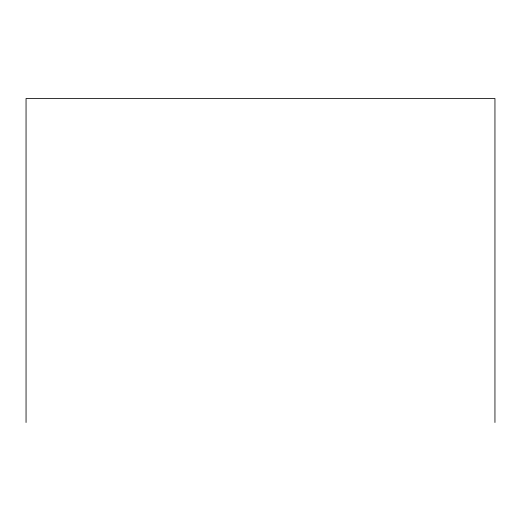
<?xml version="1.0" encoding="UTF-8"?>
<svg xmlns="http://www.w3.org/2000/svg" width="521" height="521" viewBox="0 0 521 521"><rect width="100%" height="100%" fill="white"/><g stroke="black" fill="none" stroke-linecap="round" stroke-linejoin="round"><path stroke-width="0.78" d="M494.95 422.492L494.95 98.508L26.05 98.508L26.05 422.492"/></g></svg>
